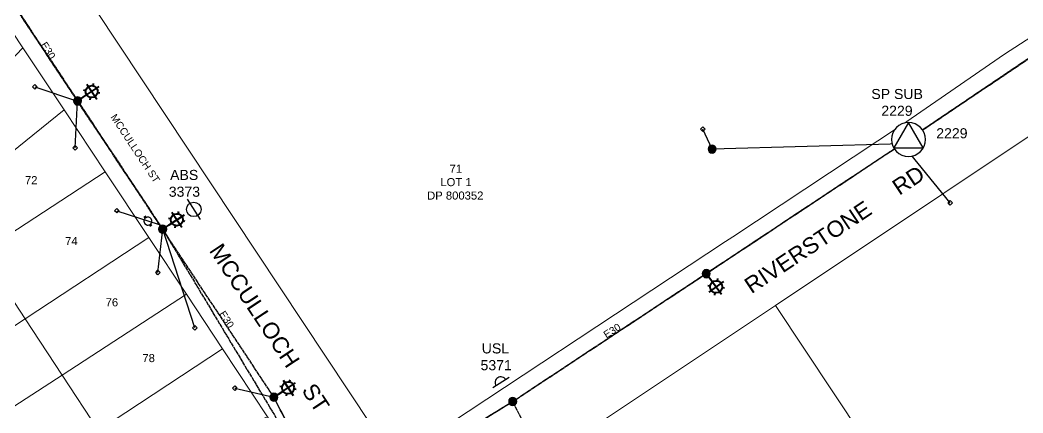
# Model space of a CAD drawing. Header units: metres. Extents: x 302064 to 304096, y 6268242 to 6271990.
# Drawn here: x 302943.7 to 303192.6, y 6271216.3 to 6271313.9 of the extents above; entities that cross this region are included whole.
import ezdxf
from ezdxf.enums import TextEntityAlignment as Align

# ---------------------------------------------------------------- set-up
doc = ezdxf.new("R2010")
doc.units = ezdxf.units.M
doc.linetypes.add('Cable Exist OH', pattern=[1, 1, 0])
doc.layers.get('0').update_dxf_attribs({"color": 6})
for name, color, linetype in [('_User Miscellaneous1', 7, 'Continuous'), ('_User_LV_Exist', 7, 'Continuous'), ('Equip_LV_EXT', 7, 'Continuous'), ('Equip_SP_HV_EXT', 7, 'Continuous'), ('Equip_SP_LV_EXT', 7, 'Continuous'), ('Equip_SP_SL_EXT', 7, 'Continuous'), ('Mains_HV_EXT', 1, 'Continuous'), ('Mains_LV_EXT', 5, 'Continuous'), ('Mains_SL_EXT', 3, 'Continuous'), ('Services_SP_EXT', 7, 'Continuous'), ('Sub_SP_TR_HV_LV_EXT', 7, 'Continuous'), ('SupportsOH_SP_TR_HV_LV_SL_EXT', 7, 'Continuous')]:
    doc.layers.add(name, color=color, linetype=linetype)
doc.layers.add('Cadastre Land Parcels_SP_EXT', color=7, linetype='Continuous', lineweight=5)
doc.layers.add('Cadastre Roads_SP_EXT', color=9, linetype='Continuous', lineweight=5)
doc.styles.add('HVSW_LABEL', font='arial.ttf')
doc.styles.add('iecARIAL', font='arial.ttf', dxfattribs={"height": 2})
doc.styles.add('POLE_LABEL', font='arial.ttf')
doc.styles.get("Standard").update_dxf_attribs({"font": 'arial.ttf'})

# ---------------------------------------------------------------- blocks, each defined once
blk = doc.blocks.new('SUB_POLE_EXT')
blk.add_wipeout([(0, 4.22), (0.42, 4.2), (0.83, 4.14), (1.21, 4.05), (1.62, 3.9), (1.99, 3.72), (2.35, 3.51), (2.68, 3.26), (2.99, 2.99), (3.28, 2.66), (3.52, 2.34), (3.76, 1.92), (3.9, 1.62), (4.04, 1.23), (4.18, 0.63), (4.22, 0), (4.18, -0.61), (4.06, -1.15), (3.9, -1.62), (3.58, -2.24), (3.22, -2.73), (2.97, -3.01), (2.68, -3.26), (2.36, -3.5), (2, -3.72), (1.64, -3.89), (1.25, -4.03), (0.82, -4.14), (0.42, -4.2), (0, -4.22), (-0.41, -4.2), (-0.8, -4.15), (-1.21, -4.05), (-1.62, -3.9), (-1.99, -3.73), (-2.35, -3.51), (-2.68, -3.26), (-2.96, -3.02), (-3.23, -2.72), (-3.51, -2.35), (-3.71, -2.01), (-3.91, -1.6), (-4.05, -1.21), (-4.16, -0.76), (-4.22, -0.14), (-4.21, 0.39), (-4.14, 0.83), (-4.03, 1.27), (-3.9, 1.63), (-3.71, 2.02), (-3.5, 2.37), (-3.28, 2.67), (-2.99, 2.99), (-2.68, 3.27), (-2.33, 3.52), (-1.98, 3.73), (-1.63, 3.9), (-1.2, 4.05), (-0.78, 4.15), (-0.4, 4.21)])
blk.add_line((2.16, 0.48), (2.16, 0.48, 0))
blk.add_lwpolyline([(-4.22, 0, 1), (4.22, 0, 1)], format="xyb", close=True)
blk.add_lwpolyline([(2.14, 0.52), (0, 4.22), (-3.66, -2.11), (3.66, -2.11)], close=True)
for tag, height, flags, p in [('ASSET_NUM', 2.5, 8, (2, 2)), ('STREET_CODE', 0.2, 9, (1.5, 0)), ('CONSTRUCTED_VOLTAGE', 0.2, 9, (1.5, -0.2)), ('OPERATING_VOLTAGE', 0.2, 9, (1.5, -0.6)), ('OPERATED_BY', 0.2, 9, (1.5, -0.8)), ('ORIENTATION', 0.2, 9, (1.5, -1.2)), ('OWNED_BY', 0.2, 9, (1.5, -1.4)), ('SECONDARY_VOLTAGE', 0.2, 9, (1.5, -1.6)), ('STATE', 0.2, 9, (1.5, -1.8)), ('SUBSTATION_TYPE', 0.2, 9, (1.5, -2)), ('NO_PHASES', 0.2, 9, (1.5, -0.4)), ('MAINTAINED_BY', 0.2, 9, (1.5, -1)), ('USAGE', 0.2, 9, (1.5, -2.2)), ('LEGEND', 0.2, 9, (1.5, -2.4)), ('STREETNAME', 0.2, 9, (1.5, -2.8)), ('SUBURB', 0.2, 9, (1.5, -3)), ('Z', 0.2, 1, (1.5, -3.4)), ('LOCATION', 0.2, 9, (1.5, -2.6)), ('NOTES', 0.2, 9, (1.5, -3.2))]:
    blk.add_attdef(tag, text='', height=height, dxfattribs=dict(flags=flags)).set_placement(p, align=Align.MIDDLE_LEFT)
blk = doc.blocks.new('*U63')
for p, q in [((-2.44, 4.55), (-2.69, 4.98)), ((-2.73, 4.39), (-2.98, 4.82)), ((-1.75, 2.69), (-1.5, 2.26)), ((-1.46, 2.85), (-1.21, 2.42))]:
    blk.add_line(p, q)
blk.add_lwpolyline([(-1.59, 2.76, 1), (-2.59, 4.48, 1)], format="xyb", close=True)
at = {"flags": 9}
for tag, p in [('ACTUAL_STATUS', (0, 0)), ('CONSTRUCTED_VOLTAGE', (0, -0.2)), ('OPERATING_VOLTAGE', (0, -0.6)), ('ORIENTATION', (0, -0.8)), ('OWNED_BY', (0, -1)), ('STATE', (0, -1.2)), ('SWITCH_TYPE', (0, -1.4)), ('NO_PHASES', (0, -0.4)), ('USAGE', (0, -1.6)), ('LEGEND', (0, -1.8)), ('NOTES', (0, -2))]:
    blk.add_attdef(tag, text='', height=0.2, dxfattribs=at).set_placement(p, align=Align.MIDDLE_LEFT)
at = {"flags": 1}
blk.add_attdef('Z', (0, 0), '', height=0.2, dxfattribs=at)
blk = doc.blocks.new('LV_OH_LINKS_DISTFUSE_EXT')
for p, q in [((0, 0), (0.96, 0)), ((3.84, 0), (4.8, 0))]:
    blk.add_line(p, q)
blk.add_lwpolyline([(3.84, -1.2), (3.84, 1.2), (0.96, -1.2), (0.96, 1.2)], close=True)
at = {"flags": 9}
for tag, p in [('ACTUAL_STATUS', (0, 0)), ('CONSTRUCTED_VOLTAGE', (0, -0.2)), ('OPERATING_VOLTAGE', (0, -0.6)), ('ORIENTATION', (0, -0.8)), ('OWNED_BY', (0, -1)), ('STATE', (0, -1.2)), ('SWITCH_TYPE', (0, -1.4)), ('NO_PHASES', (0, -0.4)), ('USAGE', (0, -1.6)), ('NOTES', (0, -1.8))]:
    blk.add_attdef(tag, text='', height=0.2, dxfattribs=at).set_placement(p, align=Align.MIDDLE_LEFT)
at = {"flags": 1}
blk.add_attdef('Z', (0, 0), '', height=0.2, dxfattribs=at)
blk = doc.blocks.new('SL_LANTERN_EXT')
at = {"lineweight": 40}
for p, q in [((-1.46, 5.68), (-1.06, 5.28)), ((0, 1.97), (0, 6.47)), ((1.46, 5.68), (1.06, 5.28)), ((-2.25, 4.22), (2.25, 4.22)), ((-1.46, 2.76), (-1.06, 3.16)), ((0, 0), (0, 2.72)), ((1.46, 2.76), (1.06, 3.16))]:
    blk.add_line(p, q, dxfattribs=at)
blk.add_circle((0, 4.22), 1.5, dxfattribs=at)
at = {"style": 'iecARIAL', "flags": 8}
blk.add_attdef('ASSET_NUM', (1.5, 1.5), '', height=2.5, dxfattribs=at)
for tag, p, height, flags in [('OPERATING_VOLTAGE', (0.98, -1.65), 0.2, 9), ('ORIENTATION', (0.98, -1.85), 0.2, 9), ('OWNED_BY', (0.98, -2.05), 0.2, 9), ('STATE', (0.98, -2.25), 0.2, 9), ('CONSTRUCTED_VOLTAGE', (0.98, -0.65), 0.2, 9), ('CONTROL_TYPE', (0.98, -0.85), 0.2, 9), ('LANTERN_PURPOSE', (0.98, -1.05), 0.2, 9), ('LANTERN_TYPE', (0.98, -1.25), 0.2, 9), ('NO_PHASES', (0.98, -1.45), 0.2, 9), ('USAGE', (0.98, -2.45), 0.2, 9), ('CEXIST', (0.98, -2.65), 0.2, 9), ('LNUMBER', (2.18, -3.25), 2.5, 8), ('CNEW', (0.98, -2.85), 0.2, 9), ('CNUMBER', (0.98, -3.05), 0.2, 9), ('CREMOVE', (0.98, -3.25), 0.2, 9), ('CREPLACE', (0.98, -3.45), 0.2, 9), ('LKINGHEIGHT', (0.98, -3.65), 0.2, 9), ('LBRACKET', (0.98, -3.85), 0.2, 9), ('LBRACKETVOCAB', (0.98, -4.05), 0.2, 9), ('LCATEGORY', (0.98, -4.25), 0.2, 9), ('LCHARGE1', (0.98, -4.45), 0.2, 9), ('LCHARGE1PERCENT', (0.98, -4.65), 0.2, 9), ('LCHARGE2', (0.98, -4.85), 0.2, 9), ('LCHARGE2PERCENT', (0.98, -5.05), 0.2, 9), ('LCHARGE3', (0.98, -5.25), 0.2, 9), ('LCHARGE3PERCENT', (0.98, -5.45), 0.2, 9), ('LEXIST', (0.98, -5.65), 0.2, 9), ('LLAMP', (0.98, -5.85), 0.2, 9), ('LLAMPVOCAB', (0.98, -6.05), 0.2, 9), ('LMAST', (0.98, -6.25), 0.2, 9), ('LMASTVOCAB', (0.98, -6.45), 0.2, 9), ('LNEW', (0.98, -6.65), 0.2, 9), ('LANTNUMBER', (0.98, -6.85), 0.2, 9), ('LOUTREACH', (0.98, -7.25), 0.2, 9), ('LOUTREACHVOCAB', (0.98, -7.45), 0.2, 9), ('LRATECODE', (0.98, -7.65), 0.2, 9), ('STREETNAME', (0.98, -9.25), 0.2, 9), ('SUBURB', (0.98, -9.45), 0.2, 1), ('LREMOVE', (0.98, -7.85), 0.2, 9), ('LREPLACE', (0.98, -8.05), 0.2, 9), ('LTYPE', (0.98, -8.25), 0.2, 9), ('LTYPEVOCAB', (0.98, -8.45), 0.2, 9), ('LEGEND', (0.98, -8.65), 0.2, 9), ('LOCATION', (0.98, -8.85), 0.2, 9), ('NOTES', (0.98, -9.05), 0.2, 9)]:
    blk.add_attdef(tag, p, '', height=height, dxfattribs=dict(flags=flags))
blk = doc.blocks.new('CCP_EXT')
at = {"flags": 9}
blk.add_attdef('NOTES', text='', height=0.2, dxfattribs=at).set_placement((0, -2), align=Align.MIDDLE_LEFT)
blk.add_wipeout([(0, 0.57), (0.57, 0), (0, -0.57), (-0.57, 0)])
blk.add_lwpolyline([(-0.57, 0), (0, 0.57), (0.57, 0), (0, -0.57), (-0.57, 0)])
at = {"flags": 1}
blk.add_attdef('Z', (0, 0), '', height=0.2, dxfattribs=at)
at = {"flags": 9}
for tag, p in [('CCP_TYPE', (0, 0)), ('CONSTRUCTED_VOLTAGE', (0, -0.2)), ('OPERATING_VOLTAGE', (0, -0.6)), ('ORIENTATION', (0, -0.8)), ('OWNED_BY', (0, -1)), ('STATE', (0, -1.8)), ('NO_PHASES', (0, -0.4)), ('USAGE', (0, -1.2)), ('LEGEND', (0, -1.4)), ('LIFE_SUPPORT', (0, -1.6))]:
    blk.add_attdef(tag, text='', height=0.2, dxfattribs=at).set_placement(p, align=Align.MIDDLE_LEFT)
blk = doc.blocks.new('POLE_EXT')
blk.add_hatch(color=256).paths.add_polyline_path([(-1, 0, 1), (1, 0, 1)])
blk.add_lwpolyline([(-1, 0, 1), (1, 0, 1)], format="xyb", close=True)
for tag, height, flags, p in [('pNumber', 2.5, 8, (-17.84, 2.07)), ('OWNED_BY', 0.2, 9, (1.35, -0.4)), ('SPECIAL_USE', 0.2, 9, (1.35, -0.8)), ('STATE', 0.2, 9, (1.35, -1)), ('cLV', 0.2, 9, (1.35, -1.4)), ('hDepth', 0.2, 9, (1.35, -1.6)), ('hDia', 0.2, 9, (1.35, -1.8)), ('cHV', 0.2, 9, (1.35, -2)), ('PARENT', 0.2, 9, (1.35, -0.6)), ('USAGE', 0.2, 9, (1.35, -1.2)), ('LBRACKET', 0.2, 9, (1.35, -2.2)), ('LExisting', 0.2, 9, (1.35, -2.4)), ('cLinedev', 0.2, 9, (1.35, -3.4)), ('pExisting', 0.2, 9, (1.35, -3.8)), ('pFooting', 0.2, 9, (1.35, -4.4)), ('pNew', 0.2, 9, (1.35, -4.6)), ('pRelocate', 0.2, 9, (1.35, -5)), ('LANTNUMBER', 0.2, 9, (1.35, -2.6)), ('LOther', 0.2, 9, (1.35, -2.8)), ('LRemove', 0.2, 9, (1.35, -3)), ('LEGEND', 0.2, 9, (1.35, -3.2)), ('LOCATION', 0.2, 9, (1.35, -3.6)), ('PFNUMBER', 0.2, 9, (1.35, -4)), ('NEWPFNUMBER', 0.2, 9, (1.35, -4.2)), ('pRemove', 0.2, 9, (1.35, -5.2)), ('pReplace', 0.2, 9, (1.35, -5.4)), ('pStay', 0.2, 9, (1.35, -5.6)), ('pType', 0.2, 9, (1.35, -5.8)), ('cspan', 0.2, 9, (1.35, -6)), ('STREETNAME', 0.2, 9, (1.35, -6.2)), ('SUBURB', 0.2, 9, (1.35, -6.4)), ('OPERATED_BY', 0.2, 9, (1.36, -7.01)), ('NOTES', 0.2, 9, (1.35, -6.6)), ('MAINTAINED_BY', 0.2, 9, (1.36, -6.81))]:
    blk.add_attdef(tag, text='', height=height, dxfattribs=dict(flags=flags)).set_placement(p, align=Align.MIDDLE_LEFT)
at = {"style": 'POLE_LABEL'}
for tag, height, flags, p in [('ASSET_NUM', 2.5, 8, (2, 2)), ('STRUCTURE_PLANT_NUMBER', 0.2, 9, (1.35, 0.03)), ('STREET_CODE', 0.2, 9, (1.35, -0.2))]:
    blk.add_attdef(tag, text='', height=height, dxfattribs=dict(at, flags=flags)).set_placement(p, align=Align.MIDDLE_LEFT)
at = {"flags": 1}
blk.add_attdef('Z', (1.35, -7.33), '', height=0.2, dxfattribs=at)
blk = doc.blocks.new('HV_ABS_CLOSED_EXT')
blk.add_line((-3, 6.87), (3, 6.87))
blk.add_circle((0, 6.87), 1.8)
at = {"style": 'HVSW_LABEL'}
for tag, height, flags, p in [('ASSET_NUM', 3.5, 8, (2, 2)), ('STREET_CODE', 0.2, 9, (0, -0.2))]:
    blk.add_attdef(tag, text='', height=height, dxfattribs=dict(at, flags=flags)).set_placement(p, align=Align.MIDDLE_LEFT)
at = {"flags": 1}
blk.add_attdef('Z', (0, 0), '', height=0.2, dxfattribs=at)
at = {"flags": 9}
for tag, p in [('ACTUAL_STATUS', (0, -0.4)), ('CONSTRUCTED_VOLTAGE', (0, -0.6)), ('OPERATING_VOLTAGE', (0, -1)), ('ORIENTATION', (0, -1.2)), ('OWNED_BY', (0, -1.4)), ('STATE', (0, -1.6)), ('SWITCH_TYPE', (0, -1.8)), ('NO_PHASES', (0, -0.8)), ('USAGE', (0, -2)), ('LEGEND', (0, -2.2)), ('LOCATION', (0, -2.4)), ('STREETNAME', (0, -2.6)), ('SUBURB', (0, -2.8)), ('NOTES', (0, -3))]:
    blk.add_attdef(tag, text='', height=0.2, dxfattribs=at).set_placement(p, align=Align.MIDDLE_LEFT)
blk = doc.blocks.new('HV_USL_CLOSED_EXT')
blk.add_line((2.4, 5.5), (-2.4, 5.5))
blk.add_lwpolyline([(1.44, 5.5, 0.414214), (0, 6.94, 0.414214), (-1.44, 5.5)], format="xyb")
for tag, height, flags, p in [('ASSET_NUM', 2.5, 8, (2, 2)), ('STREET_CODE', 0.2, 9, (1.5, 0)), ('ACTUAL_STATUS', 0.2, 9, (1.5, -0.2)), ('CONSTRUCTED_VOLTAGE', 0.2, 9, (1.5, -0.4)), ('OPERATING_VOLTAGE', 0.2, 9, (1.5, -0.8)), ('ORIENTATION', 0.2, 9, (1.5, -1)), ('OWNED_BY', 0.2, 9, (1.5, -1.2)), ('OPERATED_BY', 0.2, 9, (1.5, -1.4)), ('STATE', 0.2, 9, (1.5, -1.8)), ('SWITCH_TYPE', 0.2, 9, (1.5, -2)), ('NO_PHASES', 0.2, 9, (1.5, -0.6)), ('MAINTAINED_BY', 0.2, 9, (1.5, -1.6)), ('USAGE', 0.2, 9, (1.5, -2.2)), ('LEGEND', 0.2, 9, (1.5, -2.4)), ('STREETNAME', 0.2, 9, (1.5, -2.8)), ('SUBURB', 0.2, 9, (1.5, -3)), ('Z', 0.2, 1, (1.5, -3.6)), ('LOCATION', 0.2, 9, (1.5, -2.6)), ('NOTES', 0.2, 9, (1.5, -3.2)), ('LABEL_ALIGNMENT', 0.2, 9, (1.5, -3.4))]:
    blk.add_attdef(tag, text='', height=height, dxfattribs=dict(flags=flags)).set_placement(p, align=Align.MIDDLE_LEFT)

msp = doc.modelspace()

# ---------------------------------------------------------------- linework, layer by layer
at = {"layer": '_User Miscellaneous1', "lineweight": 25}
msp.add_lwpolyline([(303159.939, 6271284.217, 1), (303168.387, 6271284.217, 1)], format="xyb", close=True, dxfattribs=at)
msp.add_lwpolyline([(303166.3016, 6271284.7369), (303164.163, 6271288.441), (303160.5049, 6271282.105), (303167.8211, 6271282.105)], close=True, dxfattribs=at)
at = {"layer": '_User_LV_Exist', "linetype": 'Cable Exist OH'}
for points in [[(303205.94, 6271312.347), (303167.6668, 6271286.5762)], [(303114.0042, 6271250.9453), (303160.643, 6271281.8821)], [(303021.2282, 6271191.7093), (303065.93, 6271219.196), (303113.963, 6271250.918), (303114.0042, 6271250.9453)], [(303021.1998, 6271191.7649), (303006.663, 6271220.236)], [(303071.592, 6271208.182), (303065.93, 6271219.196)]]:
    msp.add_lwpolyline(points, dxfattribs=at)
at = {"layer": 'Cadastre Land Parcels_SP_EXT', "linetype": 'Continuous'}
for points in [[(302932.121, 6271325.505), (302927.095, 6271326.707), (302913.285, 6271317.347), (302927.125, 6271289.014), (302944.378, 6271306.939), (302932.121, 6271325.505)], [(302954.587, 6271291.543), (302944.378, 6271306.939), (302927.125, 6271289.014), (302918.478, 6271280.037), (302926.014, 6271268.503), (302954.587, 6271291.543)], [(303272.516, 6271211.95), (303214.963, 6271298.922), (303131.131, 6271243.01), (303188.715, 6271156.278), (303272.516, 6271211.95)], [(302964.777, 6271276.224), (302954.587, 6271291.543), (302926.014, 6271268.503), (302934.087, 6271256.205), (302964.777, 6271276.224)], [(302944.904, 6271239.725), (302975.593, 6271259.928), (302964.777, 6271276.224), (302934.087, 6271256.205), (302944.904, 6271239.725)], [(302954.071, 6271225.759), (302984.965, 6271245.796), (302975.593, 6271259.928), (302944.904, 6271239.725), (302954.071, 6271225.759)], [(302944.904, 6271239.725), (302934.087, 6271256.205), (302903.926, 6271236.532), (302914.848, 6271219.94), (302944.904, 6271239.725)], [(302993.935, 6271232.274), (302984.965, 6271245.796), (302954.071, 6271225.759), (302963.099, 6271212.006), (302993.935, 6271232.274)], [(303104.574, 6271100.392), (303121.793, 6271111.829), (303188.715, 6271156.278), (303131.131, 6271243.01), (303119.257, 6271235.087), (303047.262, 6271187.046), (303104.574, 6271100.392)], [(302954.071, 6271225.759), (302944.904, 6271239.725), (302914.848, 6271219.94), (302923.912, 6271206.201), (302954.071, 6271225.759)], [(303005.07, 6271215.375), (302993.935, 6271232.274), (302963.099, 6271212.006), (302970.327, 6271200.994), (302978.546, 6271204.365), (303005.07, 6271215.375)], [(302963.099, 6271212.006), (302954.071, 6271225.759), (302923.912, 6271206.201), (302933.09, 6271192.282), (302963.099, 6271212.006)]]:
    msp.add_lwpolyline(points, close=True, dxfattribs=at)
msp.add_lwpolyline([(302956.842, 6271324.904), (303036.596, 6271204.61), (303118.781, 6271258.89), (303120.563, 6271260.067), (303162.446, 6271287.794), (303188.004, 6271305.378), (303209.233, 6271319.178)], dxfattribs=at)
at = {"layer": 'Mains_HV_EXT', "linetype": 'Cable Exist OH'}
for points in [[(303164.163, 6271284.217), (303205.94, 6271312.347), (303303.294, 6271375.804), (303379.3865, 6271426.1051)], [(303065.93, 6271219.196), (303164.163, 6271284.217)], [(303021.231, 6271191.7853), (303065.93, 6271219.196)]]:
    msp.add_lwpolyline(points, dxfattribs=at)
at = {"layer": 'Mains_LV_EXT', "linetype": 'Cable Exist OH'}
for points in [[(303205.94, 6271312.347), (303164.163, 6271284.217)], [(303114.0042, 6271250.9453), (303164.163, 6271284.217)], [(303021.1606, 6271191.728), (303065.93, 6271219.196), (303113.963, 6271250.918), (303114.0042, 6271250.9453)], [(303021.2686, 6271191.6979), (303006.663, 6271220.236)]]:
    msp.add_lwpolyline(points, dxfattribs=at)
at = {"layer": 'Mains_SL_EXT', "linetype": 'Cable Exist OH'}
msp.add_lwpolyline([(303021.2643, 6271191.8969), (303006.663, 6271220.236)], dxfattribs=at)

# ---------------------------------------------------------------- block references
at = {"layer": 'Equip_LV_EXT'}
for p, rotation in [((303165.7128, 6271285.2605), 213.9527553946433), ((303162.5737, 6271283.1628), 33.55843121815744)]:
    msp.add_blockref('LV_OH_LINKS_DISTFUSE_EXT', p, dxfattribs=dict(at, rotation=rotation))
at = {"layer": 'Equip_SP_HV_EXT'}
for name, p, rotation in [('HV_ABS_CLOSED_EXT', (302980.965, 6271263.1875), 302.4058277050406), ('HV_USL_CLOSED_EXT', (303065.93, 6271219.196), 32.00987877441437)]:
    msp.add_blockref(name, p, dxfattribs=dict(at, rotation=rotation))
at = {"layer": 'Equip_SP_LV_EXT', "rotation": 2.375389585846378}
msp.add_blockref('*U63', (302977.6231, 6271260.4329), dxfattribs=at)
at = {"layer": 'Equip_SP_SL_EXT'}
for p, rotation in [((302957.917, 6271293.767), 303.6201045701607), ((302979.0521, 6271261.9599), 303.7377441835537), ((303113.9206, 6271251.0467), 216.4966945911325), ((303006.663, 6271220.2359), 303.6520333015275)]:
    msp.add_blockref('SL_LANTERN_EXT', p, dxfattribs=dict(at, rotation=rotation))
at = {"layer": 'SupportsOH_SP_TR_HV_LV_SL_EXT'}
for p, rotation in [((302957.917, 6271293.767), 0.07422986545805108), ((302979.052, 6271261.96), 359.9541815655259)]:
    msp.add_blockref('POLE_EXT', p, dxfattribs=dict(at, rotation=rotation))
for p in [(303164.163, 6271284.217), (303115.412, 6271281.841), (303113.963, 6271250.918), (303006.663, 6271220.236), (303065.93, 6271219.196)]:
    msp.add_blockref('POLE_EXT', p, dxfattribs=at)

# ---------------------------------------------------------------- texts
at = {"layer": '_User Miscellaneous1', "lineweight": 25}
msp.add_text('RIVERSTONE     RD', height=4, rotation=33.633091, dxfattribs=at).set_placement((303125.1851, 6271245.7966))
at = {"layer": '_User Miscellaneous1', "lineweight": 25, "attachment_point": 1}
for s, insert, char_height, width in [('\\pi1.1106;SP SUB \\P\\pi3.5875;2229', (303153.8348, 6271296.7617), 2.5, 14.688703), ('\\pi5.8095;71\\P\\pi3.5175;LOT 1      \\P\\pi0.23173;DP 800352', (303044.4512, 6271277.9712), 2, 14.081467), ('\\pi1.5256;ABS \\P\\pi1.1965;3373', (302979.3704, 6271276.6699), 2.5, 9.857142), ('\\pi1.7311;USL \\P\\pi1.4369;5371', (303056.5136, 6271233.6176), 2.5, 9.857142)]:
    msp.add_mtext(s, dxfattribs=dict(at, insert=insert, char_height=char_height, width=width))
at = {"layer": 'Cadastre Land Parcels_SP_EXT'}
for s, p in [('72', (302944.8663, 6271273.1187)), ('74', (302954.8403, 6271258.0205)), ('76', (302964.8833, 6271242.802)), ('78', (302974.0175, 6271228.9588))]:
    msp.add_text(s, height=2, dxfattribs=at).set_placement(p)
at = {"layer": 'Cadastre Roads_SP_EXT'}
msp.add_text('MCCULLOCH ST', height=1.8, rotation=303.529297, dxfattribs=at).set_placement((302966.0197, 6271289.7702))
at = {"layer": 'Mains_LV_EXT'}
for rotation, p in [(302.354507, (302948.685, 6271307.721)), (302.424535, (302992.981, 6271240.961)), (32.279487, (303089.183, 6271234.79)), (32.279487, (303089.183, 6271234.79))]:
    msp.add_text('E30', height=1.8, rotation=rotation, dxfattribs=at).set_placement(p)

# ---------------------------------------------------------------- next in the draw order: block references
at = {"layer": 'Services_SP_EXT'}
for p in [(302947.3391, 6271297.2823), (303113.0943, 6271286.8001), (302957.3325, 6271282.1673), (303174.5539, 6271268.4837), (302967.7006, 6271266.5508), (302977.8823, 6271251.2187), (302987.001, 6271237.4654), (302996.9211, 6271222.4916)]:
    msp.add_blockref('CCP_EXT', p, dxfattribs=at)

# ---------------------------------------------------------------- next in the draw order: block references
for p in [(302947.3391, 6271297.2823), (303113.0943, 6271286.8001), (302957.3325, 6271282.1673), (303174.5539, 6271268.4837), (302967.7006, 6271266.5508), (302977.8823, 6271251.2187), (302987.001, 6271237.4654), (302996.9211, 6271222.4916)]:
    msp.add_blockref('CCP_EXT', p, dxfattribs=at)

# ---------------------------------------------------------------- next in the draw order: linework, layer by layer
at = {"layer": '_User_LV_Exist', "linetype": 'Cable Exist OH'}
for points in [[(302957.917, 6271293.767), (302936.222, 6271326.56)], [(302979.052, 6271261.96), (302957.917, 6271293.767)], [(303006.663, 6271220.236), (302979.052, 6271261.96)]]:
    msp.add_lwpolyline(points, dxfattribs=at)
at = {"layer": 'Cadastre Roads_SP_EXT', "linetype": 'Continuous'}
for points in [[(303119.2568, 6271235.0867), (303131.1309, 6271243.0097), (303214.9629, 6271298.9219), (303301.6205, 6271352.8485), (303385.0309, 6271408.289), (303469.7812, 6271464.5637), (303489.7815, 6271477.8516), (303478.1077, 6271496.357), (303457.7661, 6271482.8802), (303415.5893, 6271454.9299), (303373.6646, 6271427.1537), (303331.2295, 6271399.0148), (303290.8426, 6271372.2882), (303209.2327, 6271319.1783), (303188.0037, 6271305.3782), (303162.4459, 6271287.7944), (303120.5631, 6271260.0666), (303118.7806, 6271258.8902), (303036.5962, 6271204.6102), (303041.655, 6271196.2795), (303047.2618, 6271187.0462), (303119.2568, 6271235.0867)], [(302956.842, 6271324.904), (302942.408, 6271325.255), (302932.121, 6271325.505), (302944.378, 6271306.939), (302954.587, 6271291.543), (302964.777, 6271276.224), (302975.593, 6271259.928), (302984.965, 6271245.796), (302993.935, 6271232.274), (303005.07, 6271215.375), (303017.545, 6271196.517), (303025.649, 6271199.96), (303036.596, 6271204.61), (302956.842, 6271324.904)]]:
    msp.add_lwpolyline(points, close=True, dxfattribs=at)
at = {"layer": 'Mains_HV_EXT', "linetype": 'Cable Exist OH'}
for points in [[(302936.222, 6271326.573), (302979.052, 6271261.96)], [(302979.052, 6271261.96), (303021.231, 6271191.7853)]]:
    msp.add_lwpolyline(points, dxfattribs=at)
at = {"layer": 'Mains_LV_EXT', "linetype": 'Cable Exist OH'}
for points in [[(302957.917, 6271293.767), (302936.222, 6271326.56)], [(302979.052, 6271261.96), (302957.917, 6271293.767)], [(303006.663, 6271220.236), (302979.052, 6271261.96)]]:
    msp.add_lwpolyline(points, dxfattribs=at)
at = {"layer": 'Mains_SL_EXT', "linetype": 'Cable Exist OH'}
for points in [[(302957.917, 6271293.767), (302936.222, 6271326.56)], [(302979.052, 6271261.96), (302957.917, 6271293.767)], [(303006.663, 6271220.236), (302979.052, 6271261.96)]]:
    msp.add_lwpolyline(points, dxfattribs=at)
at = {"layer": 'Services_SP_EXT'}
for points in [[(302947.339, 6271297.2823), (302957.917, 6271293.767)], [(302957.3325, 6271282.1673), (302957.917, 6271293.767)], [(303162.5655, 6271283.1573), (303115.412, 6271281.841), (303113.0943, 6271286.8001)], [(303174.5539, 6271268.4837), (303162.5737, 6271283.1627)], [(302967.7006, 6271266.5508), (302978.1536, 6271263.1578)], [(302977.8823, 6271251.2187), (302979.052, 6271261.96)], [(302987.001, 6271237.4653), (302979.052, 6271261.96)], [(302996.9211, 6271222.4916), (303006.663, 6271220.236)]]:
    msp.add_lwpolyline(points, dxfattribs=at)

# ---------------------------------------------------------------- next in the draw order: texts
at = {"layer": '_User Miscellaneous1', "lineweight": 25}
msp.add_text('MCCULLOCH    ST', height=4, rotation=303.462463, dxfattribs=at).set_placement((302990.4569, 6271256.655))

# ---------------------------------------------------------------- next in the draw order: block references
at = {"layer": 'Sub_SP_TR_HV_LV_EXT'}
ref = msp.add_blockref('SUB_POLE_EXT', (303164.163, 6271284.217), dxfattribs=at)
ref.add_attrib('ASSET_NUM', '2229', dxfattribs={"layer": '0', "height": 2.5}).set_placement((303174.9429, 6271283.7691), align=Align.BOTTOM_CENTER)

doc.saveas('drawing.dxf')
